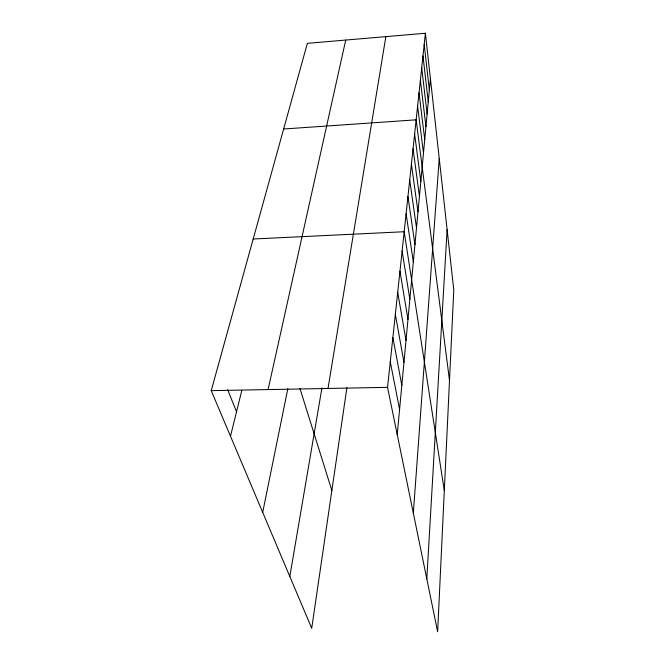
<?xml version="1.0" encoding="UTF-8"?>
<svg xmlns="http://www.w3.org/2000/svg" width="665" height="665" viewBox="0 0 665 665"><rect width="100%" height="100%" fill="white"/><g stroke="black" fill="none" stroke-linecap="round" stroke-linejoin="round"><path stroke-width="1" d="M426.814 578.907L447.113 229.583M413.331 513.164L439.241 158.436M397.229 434.594L430.421 78.678M425.401 33.25L453.779 289.94L437.645 631.75L387.545 387.346L425.401 33.25L307.355 43.341L211.221 390.646L311.719 628.284L346.906 387.62M328.02 388.46L385.858 36.633M289.815 576.505L321.96 387.836M262.7 512.383L287.845 388.643M268.086 389.582L345.725 40.058M230.489 436.215L241.827 390.355M283.639 129.002L416.149 119.825L449.507 380.555M253.19 239.009L404.179 231.728L444.311 490.595M211.221 390.646L387.545 387.346M227.688 389.781L236.532 411.776M299.898 388.31L331.86 490.496M390.272 361.818L399.582 409.407M392.874 337.521L401.818 385.368M395.343 314.37L403.963 362.408M397.703 292.284L406.007 340.438M399.964 271.187L407.969 319.416M402.117 251.029L409.848 299.267M406.099 213.781L413.331 261.927M407.944 196.549L414.952 244.595M409.715 179.999L416.506 227.92M411.411 164.089L418.002 211.852M413.048 148.777L419.449 196.375M414.628 134.031L420.837 181.437M417.612 106.126L423.48 153.108M419.025 92.917L424.736 139.658M420.388 80.157L425.949 126.658M421.701 67.83L427.121 114.072M422.982 55.918L428.26 101.895M424.212 44.397L429.357 90.108"/></g></svg>
